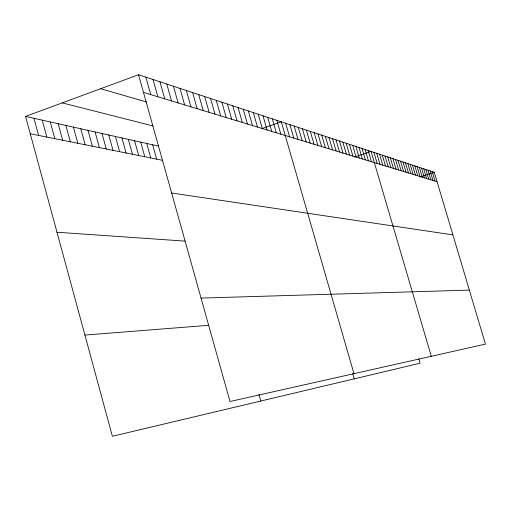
<?xml version="1.0" encoding="UTF-8"?>
<svg xmlns="http://www.w3.org/2000/svg" width="511" height="511" viewBox="0 0 511 511"><rect width="100%" height="100%" fill="white"/><g stroke="black" fill="none" stroke-linecap="round" stroke-linejoin="round"><path stroke-width="0.77" d="M418.758 358.754L420.068 363.219L112.382 436.273L25.55 116.431L138.532 74.727L434.267 172.296L485.45 344.12L229.988 401.505L138.532 74.727M261.856 128.606L281.286 121.822L353.963 373.656M354.327 157.069L371.05 151.435L431.284 356.288M420.048 176.966L434.267 172.296M84.909 335.082L208.584 325.309M201.047 298.085L469.366 290.12M56.989 232.23L185.02 241.115M171.632 192.998L452.918 234.894M30.245 133.735L162.396 160.288M25.55 116.431L158.416 146.076M62.246 102.89L153.076 125.962M100.654 88.71L146.516 102.015M143.476 92.395L437.065 181.673M432.217 171.619L435.027 181.054M430.134 170.93L432.964 180.428M428.033 170.24L430.875 179.795M425.899 169.531L428.755 179.15M423.74 168.822L426.615 178.499M421.549 168.1L424.443 177.841M419.333 167.365L422.246 177.17M417.091 166.631L420.016 176.493M414.817 165.877L417.762 175.81M412.511 165.117L415.475 175.113M410.18 164.35L413.163 174.404M407.816 163.565L410.812 173.695M405.415 162.779L408.436 172.967M402.987 161.974L406.028 172.239M400.528 161.163L403.581 171.492M398.031 160.339L401.103 170.738M395.501 159.502L398.593 169.978M392.933 158.659L396.044 169.205M390.334 157.797L393.464 168.419M387.696 156.928L390.845 167.621M385.019 156.047L388.194 166.816M382.305 155.152L385.498 165.992M379.552 154.245L382.765 165.162M376.754 153.319L379.992 164.318M373.924 152.387L377.182 163.469M368.099 150.464L371.408 161.706M365.11 149.48L368.437 160.805M362.075 148.477L365.422 159.892M358.997 147.462L362.369 158.959M355.867 146.427L359.259 158.014M352.686 145.38L356.103 157.056M349.46 144.313L352.903 156.085M346.177 143.233L349.645 155.095M342.849 142.135L346.343 154.086M339.464 141.017L342.983 153.064M336.021 139.886L339.566 152.029M332.527 138.73L336.097 150.975M328.975 137.555L332.572 149.902M325.366 136.367L328.988 148.81M321.694 135.153L325.341 147.698M317.957 133.92L321.636 146.574M314.163 132.668L317.868 145.431M310.298 131.397L314.035 144.262M306.37 130.101L310.132 143.074M302.371 128.778L306.166 141.866M298.303 127.437L302.129 140.64M294.164 126.07L298.015 139.388M289.948 124.684L293.831 138.117M285.655 123.266L289.571 136.827M352.699 373.528L354.232 378.849M276.841 120.36L280.82 134.163M272.306 118.865L276.317 132.796M267.687 117.338L271.737 131.397M262.986 115.786L267.068 129.979M258.189 114.209L262.309 128.529M253.303 112.592L257.455 127.054M248.32 110.951L252.511 125.553M243.242 109.271L247.465 124.02M238.062 107.566L242.323 122.455M232.78 105.822L237.072 120.858M227.389 104.04L231.719 119.229M221.883 102.226L226.258 117.568M216.268 100.373L220.682 115.876M210.538 98.482L214.984 114.145M204.681 96.553L209.171 112.375M198.702 94.58L203.237 110.568M192.596 92.561L197.169 108.722M186.349 90.504L190.973 106.837M179.974 88.403L184.637 104.908M173.453 86.25L178.16 102.941M258.975 394.492L260.814 401.026M166.784 84.047L171.536 100.929M159.962 81.798L164.759 98.866M152.981 79.499L157.829 96.758M145.839 77.142L150.739 94.605M152.629 144.779L156.641 159.132M146.727 143.463L150.771 157.95M140.71 142.122L144.785 156.749M134.572 140.755L138.685 155.523M128.312 139.356L132.458 154.271M121.931 137.932L126.115 153M115.416 136.482L119.638 151.697M108.773 135L113.027 150.368M101.989 133.486L106.282 149.014M95.065 131.94L99.389 147.628M87.994 130.362L92.357 146.216M80.77 128.753L85.177 144.773M73.392 127.105L77.838 143.297M65.855 125.425L70.339 141.79M58.145 123.707L62.674 140.25M50.27 121.95L54.837 138.673M42.215 120.149L46.827 137.063M33.975 118.316L38.632 135.415"/></g></svg>
